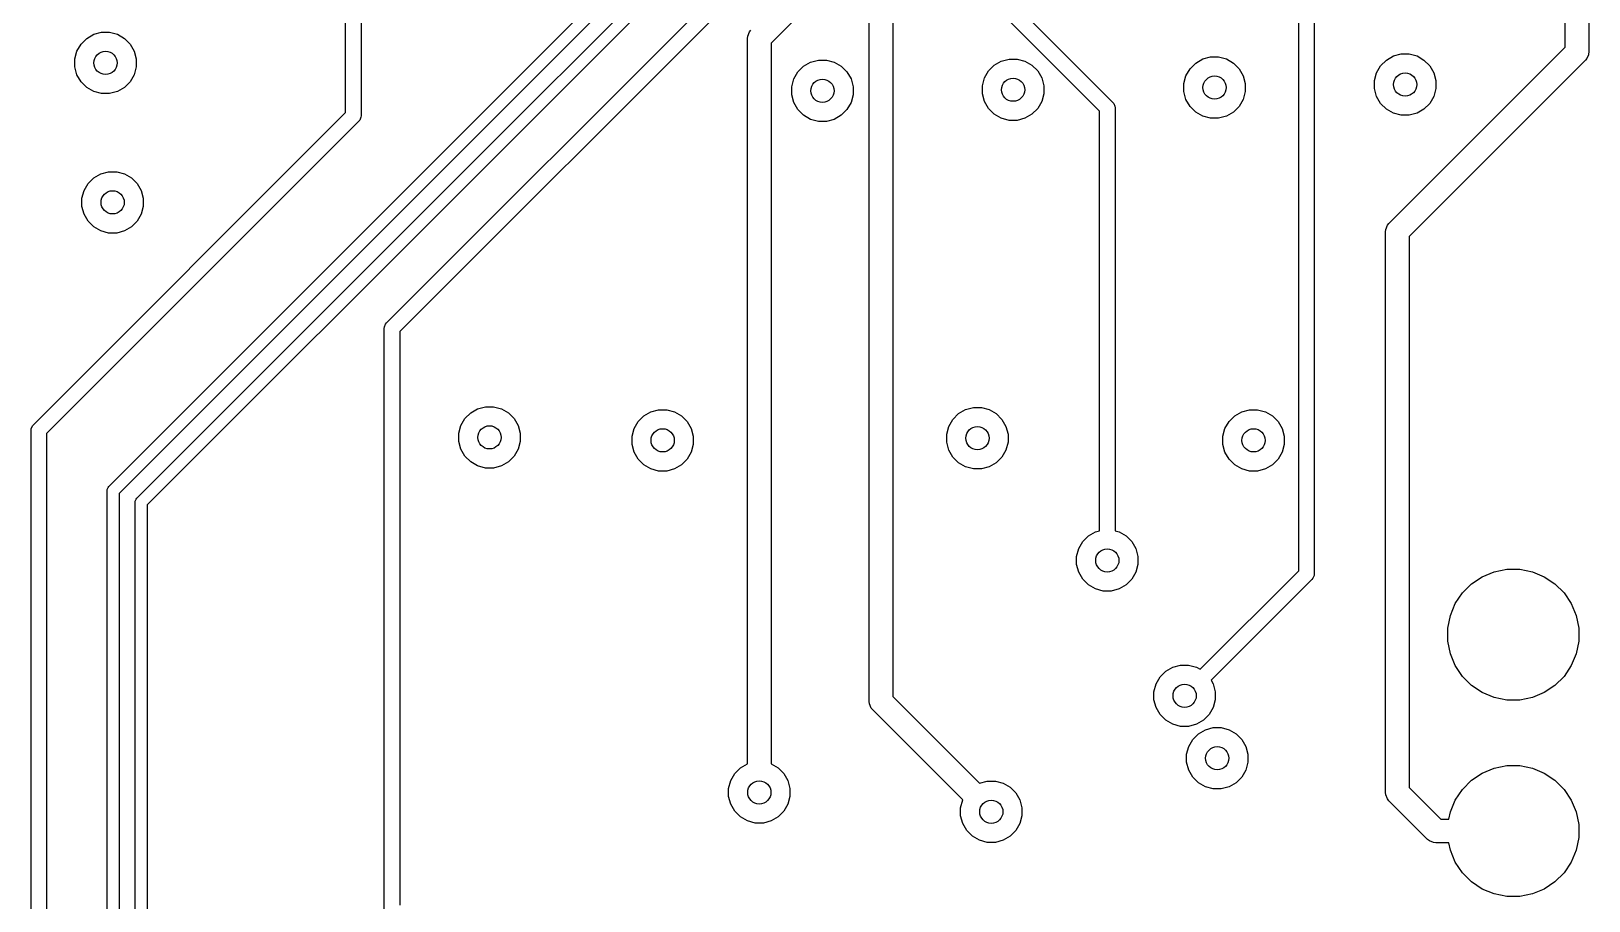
# Model space of a CAD drawing. Extents: x 0.98 to 8.13, y -3.46 to -0.83.
# Drawn here: x 4.364 to 5.157, y -2.841 to -2.398 of the extents above; entities that cross this region are included whole.
import ezdxf

# ---------------------------------------------------------------- set-up
doc = ezdxf.new("R2010")
doc.units = 0
doc.header["$MEASUREMENT"] = 0
doc.layers.add('BLACK', color=7, linetype='CONTINUOUS')

msp = doc.modelspace()

# ---------------------------------------------------------------- linework, layer by layer
at = {"layer": 'BLACK', "linetype": 'CONTINUOUS'}
for p, q in [((4.52362, -2.43931), (4.52362, -2.14567)), ((4.5315, -2.1473), (4.5315, -2.44094)), ((4.58222, -2.45055), (4.80276, -2.23001)), ((4.80808, -2.23351), (4.58663, -2.45496)), ((4.59228, -2.46062), (4.81699, -2.23591)), ((4.82231, -2.2394), (4.59669, -2.46502)), ((4.79026, -2.73917), (4.79026, -2.31988)), ((4.80226, -2.31988), (4.80226, -2.73669)), ((5.14459, -2.40598), (5.14459, -2.31988)), ((5.15659, -2.31988), (5.15659, -2.40846)), ((4.54446, -2.54643), (4.75031, -2.34058)), ((4.75588, -2.34614), (4.55118, -2.55084)), ((5.00886, -2.67258), (5.00886, -2.35118)), ((5.01673, -2.35118), (5.01673, -2.67421)), ((4.85925, -2.37917), (4.9142, -2.43412)), ((4.75773, -2.38658), (4.74025, -2.40406)), ((4.90748, -2.43853), (4.85253, -2.38358)), ((4.3889, -2.40445), (4.39181, -2.40154)), ((4.39181, -2.40154), (4.39537, -2.39949)), ((4.39537, -2.39949), (4.39934, -2.39842)), ((4.39934, -2.39842), (4.40345, -2.39842)), ((4.40345, -2.39842), (4.40742, -2.39949)), ((4.40742, -2.39949), (4.41098, -2.40154)), ((4.41098, -2.40154), (4.41389, -2.40445)), ((4.72825, -2.40157), (4.72837, -2.4004)), ((4.72825, -2.77088), (4.72825, -2.40157)), ((4.72837, -2.4004), (4.72926, -2.39824)), ((4.72926, -2.39824), (4.73001, -2.39733)), ((4.38578, -2.41198), (4.38684, -2.40801)), ((4.38684, -2.40801), (4.3889, -2.40445)), ((4.41389, -2.40445), (4.41594, -2.40801)), ((4.41594, -2.40801), (4.41701, -2.41198)), ((4.74025, -2.40406), (4.74025, -2.77088)), ((5.05349, -2.41257), (5.05705, -2.41052)), ((5.05481, -2.49576), (5.14459, -2.40598)), ((5.05705, -2.41052), (5.06102, -2.40945)), ((5.06102, -2.40945), (5.06513, -2.40945)), ((5.06513, -2.40945), (5.0691, -2.41052)), ((5.0691, -2.41052), (5.07266, -2.41257)), ((5.15635, -2.40994), (5.15558, -2.4118)), ((5.15648, -2.40964), (5.15635, -2.40994)), ((5.15659, -2.40846), (5.15648, -2.40964)), ((4.38578, -2.41609), (4.38578, -2.41198)), ((4.38684, -2.42006), (4.38578, -2.41609)), ((4.41701, -2.41609), (4.41594, -2.42006)), ((4.41701, -2.41198), (4.41701, -2.41609)), ((4.75184, -2.42219), (4.75389, -2.41863)), ((4.75389, -2.41863), (4.7568, -2.41573)), ((4.7568, -2.41573), (4.76036, -2.41367)), ((4.76036, -2.41367), (4.76433, -2.41261)), ((4.76433, -2.41261), (4.76844, -2.41261)), ((4.76844, -2.41261), (4.77241, -2.41367)), ((4.77241, -2.41367), (4.77597, -2.41573)), ((4.77597, -2.41573), (4.77888, -2.41863)), ((4.77888, -2.41863), (4.78093, -2.42219)), ((4.84892, -2.42166), (4.85098, -2.4181)), ((4.85098, -2.4181), (4.85389, -2.41519)), ((4.85389, -2.41519), (4.85745, -2.41314)), ((4.85745, -2.41314), (4.86142, -2.41207)), ((4.86142, -2.41207), (4.86553, -2.41207)), ((4.86553, -2.41207), (4.8695, -2.41314)), ((4.8695, -2.41314), (4.87306, -2.41519)), ((4.87306, -2.41519), (4.87597, -2.4181)), ((4.87597, -2.4181), (4.87802, -2.42166)), ((4.95148, -2.42056), (4.95354, -2.417)), ((4.95354, -2.417), (4.95644, -2.41409)), ((4.95644, -2.41409), (4.96, -2.41203)), ((4.96, -2.41203), (4.96397, -2.41097)), ((4.96397, -2.41097), (4.96809, -2.41097)), ((4.96809, -2.41097), (4.97206, -2.41203)), ((4.97206, -2.41203), (4.97562, -2.41409)), ((4.97562, -2.41409), (4.97852, -2.417)), ((4.97852, -2.417), (4.98058, -2.42056)), ((5.04852, -2.41904), (5.05058, -2.41548)), ((5.05058, -2.41548), (5.05349, -2.41257)), ((5.15483, -2.41271), (5.06506, -2.50249)), ((5.07266, -2.41257), (5.07557, -2.41548)), ((5.07557, -2.41548), (5.07762, -2.41904)), ((5.15558, -2.4118), (5.15483, -2.41271)), ((4.3889, -2.42362), (4.38684, -2.42006)), ((4.39181, -2.42653), (4.3889, -2.42362)), ((4.39537, -2.42859), (4.39181, -2.42653)), ((4.41098, -2.42653), (4.40742, -2.42859)), ((4.41389, -2.42362), (4.41098, -2.42653)), ((4.41594, -2.42006), (4.41389, -2.42362)), ((4.75077, -2.42616), (4.75184, -2.42219)), ((4.75077, -2.43027), (4.75077, -2.42616)), ((4.78093, -2.42219), (4.782, -2.42616)), ((4.782, -2.42616), (4.782, -2.43027)), ((4.84786, -2.42563), (4.84892, -2.42166)), ((4.84786, -2.42974), (4.84786, -2.42563)), ((4.87802, -2.42166), (4.87909, -2.42563)), ((4.87909, -2.42563), (4.87909, -2.42974)), ((4.95042, -2.42453), (4.95148, -2.42056)), ((4.95042, -2.42864), (4.95042, -2.42453)), ((4.98058, -2.42056), (4.98164, -2.42453)), ((4.98164, -2.42453), (4.98164, -2.42864)), ((5.04746, -2.42301), (5.04852, -2.41904)), ((5.04746, -2.42712), (5.04746, -2.42301)), ((5.07762, -2.41904), (5.07869, -2.42301)), ((5.07869, -2.42301), (5.07869, -2.42712)), ((4.39934, -2.42965), (4.39537, -2.42859)), ((4.40345, -2.42965), (4.39934, -2.42965)), ((4.40742, -2.42859), (4.40345, -2.42965)), ((4.75184, -2.43425), (4.75077, -2.43027)), ((4.75389, -2.43781), (4.75184, -2.43425)), ((4.78093, -2.43425), (4.77888, -2.43781)), ((4.782, -2.43027), (4.78093, -2.43425)), ((4.84892, -2.43371), (4.84786, -2.42974)), ((4.85098, -2.43727), (4.84892, -2.43371)), ((4.87802, -2.43371), (4.87597, -2.43727)), ((4.87909, -2.42974), (4.87802, -2.43371)), ((4.9142, -2.43412), (4.91469, -2.43472)), ((4.91469, -2.43472), (4.91469, -2.43472)), ((4.91469, -2.43472), (4.91528, -2.43613)), ((4.95148, -2.43261), (4.95042, -2.42864)), ((4.95354, -2.43617), (4.95148, -2.43261)), ((4.98058, -2.43261), (4.97852, -2.43617)), ((4.98164, -2.42864), (4.98058, -2.43261)), ((5.04852, -2.43109), (5.04746, -2.42712)), ((5.05058, -2.43465), (5.04852, -2.43109)), ((5.05349, -2.43756), (5.05058, -2.43465)), ((5.07557, -2.43465), (5.07266, -2.43756)), ((5.07762, -2.43109), (5.07557, -2.43465)), ((5.07869, -2.42712), (5.07762, -2.43109)), ((4.36467, -2.59827), (4.52362, -2.43931)), ((4.53142, -2.44171), (4.53083, -2.44313)), ((4.5315, -2.44094), (4.53142, -2.44171)), ((4.7568, -2.44071), (4.75389, -2.43781)), ((4.76036, -2.44277), (4.7568, -2.44071)), ((4.77597, -2.44071), (4.77241, -2.44277)), ((4.77888, -2.43781), (4.77597, -2.44071)), ((4.85389, -2.44018), (4.85098, -2.43727)), ((4.85745, -2.44223), (4.85389, -2.44018)), ((4.86142, -2.4433), (4.85745, -2.44223)), ((4.8695, -2.44223), (4.86553, -2.4433)), ((4.87306, -2.44018), (4.8695, -2.44223)), ((4.87597, -2.43727), (4.87306, -2.44018)), ((4.90748, -2.65221), (4.90748, -2.43853)), ((4.91528, -2.43613), (4.91535, -2.4369)), ((4.91535, -2.4369), (4.91535, -2.65221)), ((4.95644, -2.43908), (4.95354, -2.43617)), ((4.96, -2.44113), (4.95644, -2.43908)), ((4.96397, -2.4422), (4.96, -2.44113)), ((4.96809, -2.4422), (4.96397, -2.4422)), ((4.97206, -2.44113), (4.96809, -2.4422)), ((4.97562, -2.43908), (4.97206, -2.44113)), ((4.97852, -2.43617), (4.97562, -2.43908)), ((5.05705, -2.43962), (5.05349, -2.43756)), ((5.06102, -2.44068), (5.05705, -2.43962)), ((5.06513, -2.44068), (5.06102, -2.44068)), ((5.0691, -2.43962), (5.06513, -2.44068)), ((5.07266, -2.43756), (5.0691, -2.43962)), ((4.53034, -2.44373), (4.37139, -2.60268)), ((4.40308, -2.62969), (4.58222, -2.45055)), ((4.53083, -2.44313), (4.53034, -2.44373)), ((4.76433, -2.44383), (4.76036, -2.44277)), ((4.76844, -2.44383), (4.76433, -2.44383)), ((4.77241, -2.44277), (4.76844, -2.44383)), ((4.86553, -2.4433), (4.86142, -2.4433)), ((4.58663, -2.45496), (4.4084, -2.63319)), ((4.41731, -2.63559), (4.59228, -2.46062)), ((4.59669, -2.46502), (4.42263, -2.63908)), ((4.39251, -2.47544), (4.39541, -2.47254)), ((4.39541, -2.47254), (4.39897, -2.47048)), ((4.39897, -2.47048), (4.40295, -2.46942)), ((4.40295, -2.46942), (4.40706, -2.46942)), ((4.40706, -2.46942), (4.41103, -2.47048)), ((4.41103, -2.47048), (4.41459, -2.47254)), ((4.41459, -2.47254), (4.4175, -2.47544)), ((4.38939, -2.48297), (4.39045, -2.479)), ((4.39045, -2.479), (4.39251, -2.47544)), ((4.4175, -2.47544), (4.41955, -2.479)), ((4.41955, -2.479), (4.42061, -2.48297)), ((4.38939, -2.48708), (4.38939, -2.48297)), ((4.39045, -2.49106), (4.38939, -2.48708)), ((4.42061, -2.48708), (4.41955, -2.49106)), ((4.42061, -2.48297), (4.42061, -2.48708)), ((4.39251, -2.49462), (4.39045, -2.49106)), ((4.39541, -2.49752), (4.39251, -2.49462)), ((4.39897, -2.49958), (4.39541, -2.49752)), ((4.41459, -2.49752), (4.41103, -2.49958)), ((4.4175, -2.49462), (4.41459, -2.49752)), ((4.41955, -2.49106), (4.4175, -2.49462)), ((5.05317, -2.49883), (5.05407, -2.49667)), ((5.05407, -2.49667), (5.05481, -2.49576)), ((4.40295, -2.50064), (4.39897, -2.49958)), ((4.40706, -2.50064), (4.40295, -2.50064)), ((4.41103, -2.49958), (4.40706, -2.50064)), ((5.05306, -2.5), (5.05317, -2.49883)), ((5.05306, -2.78543), (5.05306, -2.5)), ((5.06506, -2.50249), (5.06506, -2.78295)), ((4.54331, -2.54921), (4.54338, -2.54844)), ((4.54331, -2.84571), (4.54331, -2.54921)), ((4.54338, -2.54844), (4.54397, -2.54703)), ((4.54397, -2.54703), (4.54446, -2.54643)), ((4.55118, -2.55084), (4.55118, -2.84286)), ((4.58439, -2.59509), (4.58729, -2.59218)), ((4.58729, -2.59218), (4.59085, -2.59013)), ((4.59085, -2.59013), (4.59483, -2.58907)), ((4.59483, -2.58907), (4.59894, -2.58907)), ((4.59894, -2.58907), (4.60291, -2.59013)), ((4.60291, -2.59013), (4.60647, -2.59218)), ((4.60647, -2.59218), (4.60938, -2.59509)), ((4.67545, -2.5937), (4.67901, -2.59165)), ((4.67901, -2.59165), (4.68298, -2.59058)), ((4.68298, -2.59058), (4.68709, -2.59058)), ((4.68709, -2.59058), (4.69107, -2.59165)), ((4.69107, -2.59165), (4.69463, -2.5937)), ((4.83278, -2.59551), (4.83569, -2.5926)), ((4.83569, -2.5926), (4.83925, -2.59054)), ((4.83925, -2.59054), (4.84322, -2.58948)), ((4.84322, -2.58948), (4.84733, -2.58948)), ((4.84733, -2.58948), (4.8513, -2.59054)), ((4.8513, -2.59054), (4.85486, -2.5926)), ((4.85486, -2.5926), (4.85777, -2.59551)), ((4.97629, -2.5937), (4.97985, -2.59165)), ((4.97985, -2.59165), (4.98382, -2.59058)), ((4.98382, -2.59058), (4.98794, -2.59058)), ((4.98794, -2.59058), (4.99191, -2.59165)), ((4.99191, -2.59165), (4.99547, -2.5937)), ((4.36352, -2.60105), (4.36359, -2.60028)), ((4.36352, -2.86226), (4.36352, -2.60105)), ((4.36359, -2.60028), (4.36418, -2.59886)), ((4.36418, -2.59886), (4.36467, -2.59827)), ((4.58127, -2.60262), (4.58233, -2.59865)), ((4.58233, -2.59865), (4.58439, -2.59509)), ((4.60938, -2.59509), (4.61143, -2.59865)), ((4.61143, -2.59865), (4.61249, -2.60262)), ((4.66943, -2.60414), (4.67049, -2.60017)), ((4.67049, -2.60017), (4.67255, -2.59661)), ((4.67255, -2.59661), (4.67545, -2.5937)), ((4.69463, -2.5937), (4.69753, -2.59661)), ((4.69753, -2.59661), (4.69959, -2.60017)), ((4.69959, -2.60017), (4.70065, -2.60414)), ((4.82966, -2.60304), (4.83073, -2.59907)), ((4.83073, -2.59907), (4.83278, -2.59551)), ((4.85777, -2.59551), (4.85983, -2.59907)), ((4.85983, -2.59907), (4.86089, -2.60304)), ((4.97027, -2.60414), (4.97133, -2.60017)), ((4.97133, -2.60017), (4.97339, -2.59661)), ((4.97339, -2.59661), (4.97629, -2.5937)), ((4.99547, -2.5937), (4.99837, -2.59661)), ((4.99837, -2.59661), (5.00043, -2.60017)), ((5.00043, -2.60017), (5.00149, -2.60414)), ((4.37139, -2.60268), (4.37139, -2.86226)), ((4.58127, -2.60673), (4.58127, -2.60262)), ((4.58233, -2.6107), (4.58127, -2.60673)), ((4.61249, -2.60673), (4.61143, -2.6107)), ((4.61249, -2.60262), (4.61249, -2.60673)), ((4.66943, -2.60825), (4.66943, -2.60414)), ((4.67049, -2.61222), (4.66943, -2.60825)), ((4.70065, -2.60825), (4.69959, -2.61222)), ((4.70065, -2.60414), (4.70065, -2.60825)), ((4.82966, -2.60715), (4.82966, -2.60304)), ((4.83073, -2.61112), (4.82966, -2.60715)), ((4.86089, -2.60715), (4.85983, -2.61112)), ((4.86089, -2.60304), (4.86089, -2.60715)), ((4.97027, -2.60825), (4.97027, -2.60414)), ((4.97133, -2.61222), (4.97027, -2.60825)), ((5.00149, -2.60825), (5.00043, -2.61222)), ((5.00149, -2.60414), (5.00149, -2.60825)), ((4.58439, -2.61427), (4.58233, -2.6107)), ((4.58729, -2.61717), (4.58439, -2.61427)), ((4.60938, -2.61427), (4.60647, -2.61717)), ((4.61143, -2.6107), (4.60938, -2.61427)), ((4.67255, -2.61578), (4.67049, -2.61222)), ((4.67545, -2.61869), (4.67255, -2.61578)), ((4.69753, -2.61578), (4.69463, -2.61869)), ((4.69959, -2.61222), (4.69753, -2.61578)), ((4.83278, -2.61468), (4.83073, -2.61112)), ((4.83569, -2.61759), (4.83278, -2.61468)), ((4.85777, -2.61468), (4.85486, -2.61759)), ((4.85983, -2.61112), (4.85777, -2.61468)), ((4.97339, -2.61578), (4.97133, -2.61222)), ((4.97629, -2.61869), (4.97339, -2.61578)), ((4.99837, -2.61578), (4.99547, -2.61869)), ((5.00043, -2.61222), (4.99837, -2.61578)), ((4.59085, -2.61923), (4.58729, -2.61717)), ((4.59483, -2.62029), (4.59085, -2.61923)), ((4.59894, -2.62029), (4.59483, -2.62029)), ((4.60291, -2.61923), (4.59894, -2.62029)), ((4.60647, -2.61717), (4.60291, -2.61923)), ((4.67901, -2.62074), (4.67545, -2.61869)), ((4.68298, -2.62181), (4.67901, -2.62074)), ((4.68709, -2.62181), (4.68298, -2.62181)), ((4.69107, -2.62074), (4.68709, -2.62181)), ((4.69463, -2.61869), (4.69107, -2.62074)), ((4.83925, -2.61964), (4.83569, -2.61759)), ((4.84322, -2.62071), (4.83925, -2.61964)), ((4.84733, -2.62071), (4.84322, -2.62071)), ((4.8513, -2.61964), (4.84733, -2.62071)), ((4.85486, -2.61759), (4.8513, -2.61964)), ((4.97985, -2.62074), (4.97629, -2.61869)), ((4.98382, -2.62181), (4.97985, -2.62074)), ((4.98794, -2.62181), (4.98382, -2.62181)), ((4.99191, -2.62074), (4.98794, -2.62181)), ((4.99547, -2.61869), (4.99191, -2.62074)), ((4.40217, -2.6319), (4.40223, -2.63129)), ((4.40217, -2.71341), (4.40217, -2.6319)), ((4.40223, -2.63129), (4.4027, -2.63016)), ((4.4027, -2.63016), (4.40308, -2.62969)), ((4.4084, -2.63319), (4.4084, -2.71341)), ((4.4164, -2.63779), (4.41646, -2.63718)), ((4.4164, -2.71341), (4.4164, -2.63779)), ((4.41646, -2.63718), (4.41693, -2.63606)), ((4.41693, -2.63606), (4.41731, -2.63559)), ((4.42263, -2.63908), (4.42263, -2.71341)), ((4.89892, -2.65774), (4.90183, -2.65483)), ((4.90183, -2.65483), (4.90539, -2.65277)), ((4.90539, -2.65277), (4.90748, -2.65221)), ((4.91535, -2.65221), (4.91744, -2.65277)), ((4.91744, -2.65277), (4.921, -2.65483)), ((4.921, -2.65483), (4.92391, -2.65774)), ((4.8958, -2.66527), (4.89687, -2.6613)), ((4.89687, -2.6613), (4.89892, -2.65774)), ((4.92391, -2.65774), (4.92597, -2.6613)), ((4.92597, -2.6613), (4.92703, -2.66527)), ((4.8958, -2.66938), (4.8958, -2.66527)), ((4.89687, -2.67335), (4.8958, -2.66938)), ((4.92703, -2.66938), (4.92597, -2.67335)), ((4.92703, -2.66527), (4.92703, -2.66938)), ((4.95869, -2.72275), (5.00886, -2.67258)), ((5.1084, -2.67309), (5.11483, -2.67181)), ((5.11483, -2.67181), (5.12139, -2.67181)), ((5.12139, -2.67181), (5.12782, -2.67309)), ((4.89892, -2.67691), (4.89687, -2.67335)), ((4.90183, -2.67982), (4.89892, -2.67691)), ((4.90539, -2.68187), (4.90183, -2.67982)), ((4.921, -2.67982), (4.91744, -2.68187)), ((4.92391, -2.67691), (4.921, -2.67982)), ((4.92597, -2.67335), (4.92391, -2.67691)), ((5.01558, -2.677), (4.96426, -2.72832)), ((5.01607, -2.6764), (5.01558, -2.677)), ((5.0164, -2.67561), (5.01607, -2.6764)), ((5.01666, -2.67498), (5.0164, -2.67561)), ((5.01673, -2.67421), (5.01666, -2.67498)), ((5.09224, -2.68389), (5.09688, -2.67925)), ((5.09688, -2.67925), (5.10234, -2.67561)), ((5.10234, -2.67561), (5.1084, -2.67309)), ((5.12782, -2.67309), (5.13389, -2.67561)), ((5.13389, -2.67561), (5.13934, -2.67925)), ((5.13934, -2.67925), (5.14398, -2.68389)), ((4.90936, -2.68294), (4.90539, -2.68187)), ((4.91347, -2.68294), (4.90936, -2.68294)), ((4.91744, -2.68187), (4.91347, -2.68294)), ((5.0886, -2.68934), (5.09224, -2.68389)), ((5.14398, -2.68389), (5.14762, -2.68934)), ((5.08481, -2.70184), (5.08609, -2.6954)), ((5.08609, -2.6954), (5.0886, -2.68934)), ((5.14762, -2.68934), (5.15013, -2.6954)), ((5.15013, -2.6954), (5.15141, -2.70184)), ((5.08481, -2.7084), (5.08481, -2.70184)), ((5.15141, -2.70184), (5.15141, -2.7084)), ((5.08609, -2.71483), (5.08481, -2.7084)), ((5.15141, -2.7084), (5.15013, -2.71483)), ((4.40217, -2.71386), (4.40217, -2.71341)), ((4.40217, -2.93178), (4.40217, -2.71386)), ((4.4084, -2.71341), (4.4084, -2.71386)), ((4.4084, -2.71386), (4.4084, -2.93307)), ((4.4164, -2.71386), (4.4164, -2.71341)), ((4.4164, -2.93307), (4.4164, -2.71386)), ((4.42263, -2.71341), (4.42263, -2.71386)), ((4.42263, -2.71386), (4.42263, -2.93178)), ((5.0886, -2.72089), (5.08609, -2.71483)), ((5.15013, -2.71483), (5.14762, -2.72089)), ((4.93624, -2.73019), (4.93829, -2.72663)), ((4.93829, -2.72663), (4.9412, -2.72373)), ((4.9412, -2.72373), (4.94476, -2.72167)), ((4.94476, -2.72167), (4.94873, -2.72061)), ((4.94873, -2.72061), (4.95284, -2.72061)), ((4.95284, -2.72061), (4.95681, -2.72167)), ((4.95681, -2.72167), (4.95869, -2.72275)), ((5.09224, -2.72635), (5.0886, -2.72089)), ((5.09688, -2.73099), (5.09224, -2.72635)), ((5.14398, -2.72635), (5.13934, -2.73099)), ((5.14762, -2.72089), (5.14398, -2.72635)), ((4.93517, -2.73416), (4.93624, -2.73019)), ((4.93517, -2.73828), (4.93517, -2.73416)), ((4.96426, -2.72832), (4.96534, -2.73019)), ((4.96534, -2.73019), (4.9664, -2.73416)), ((4.9664, -2.73416), (4.9664, -2.73828)), ((5.10234, -2.73463), (5.09688, -2.73099)), ((5.1084, -2.73714), (5.10234, -2.73463)), ((5.13389, -2.73463), (5.12782, -2.73714)), ((5.13934, -2.73099), (5.13389, -2.73463)), ((4.79038, -2.74034), (4.79026, -2.73917)), ((4.79127, -2.74251), (4.79038, -2.74034)), ((4.79202, -2.74342), (4.79127, -2.74251)), ((4.83783, -2.78923), (4.79202, -2.74342)), ((4.80226, -2.73669), (4.84631, -2.78074)), ((4.93624, -2.74225), (4.93517, -2.73828)), ((4.93829, -2.74581), (4.93624, -2.74225)), ((4.96534, -2.74225), (4.96328, -2.74581)), ((4.9664, -2.73828), (4.96534, -2.74225)), ((5.11483, -2.73842), (5.1084, -2.73714)), ((5.12139, -2.73842), (5.11483, -2.73842)), ((5.12782, -2.73714), (5.12139, -2.73842)), ((4.9412, -2.74871), (4.93829, -2.74581)), ((4.94476, -2.75077), (4.9412, -2.74871)), ((4.94873, -2.75183), (4.94476, -2.75077)), ((4.95284, -2.75183), (4.94873, -2.75183)), ((4.95681, -2.75077), (4.95284, -2.75183)), ((4.96037, -2.74871), (4.95681, -2.75077)), ((4.96328, -2.74581), (4.96037, -2.74871)), ((4.95286, -2.76202), (4.95492, -2.75846)), ((4.95492, -2.75846), (4.95783, -2.75555)), ((4.95783, -2.75555), (4.96139, -2.7535)), ((4.96139, -2.7535), (4.96536, -2.75243)), ((4.96536, -2.75243), (4.96947, -2.75243)), ((4.96947, -2.75243), (4.97344, -2.7535)), ((4.97344, -2.7535), (4.977, -2.75555)), ((4.977, -2.75555), (4.97991, -2.75846)), ((4.97991, -2.75846), (4.98196, -2.76202)), ((4.9518, -2.76599), (4.95286, -2.76202)), ((4.9518, -2.7701), (4.9518, -2.76599)), ((4.98196, -2.76202), (4.98303, -2.76599)), ((4.98303, -2.76599), (4.98303, -2.7701)), ((4.72176, -2.77585), (4.72467, -2.77294)), ((4.72467, -2.77294), (4.72823, -2.77088)), ((4.72823, -2.77088), (4.72825, -2.77088)), ((4.74025, -2.77088), (4.74028, -2.77088)), ((4.74028, -2.77088), (4.74384, -2.77294)), ((4.74384, -2.77294), (4.74675, -2.77585)), ((4.95286, -2.77407), (4.9518, -2.7701)), ((4.95492, -2.77763), (4.95286, -2.77407)), ((4.98196, -2.77407), (4.97991, -2.77763)), ((4.98303, -2.7701), (4.98196, -2.77407)), ((5.09688, -2.77925), (5.10234, -2.77561)), ((5.10234, -2.77561), (5.1084, -2.77309)), ((5.1084, -2.77309), (5.11483, -2.77181)), ((5.11483, -2.77181), (5.12139, -2.77181)), ((5.12139, -2.77181), (5.12782, -2.77309)), ((5.12782, -2.77309), (5.13389, -2.77561)), ((5.13389, -2.77561), (5.13934, -2.77925)), ((4.71864, -2.78338), (4.7197, -2.77941)), ((4.71864, -2.78749), (4.71864, -2.78338)), ((4.7197, -2.77941), (4.72176, -2.77585)), ((4.74675, -2.77585), (4.7488, -2.77941)), ((4.7488, -2.77941), (4.74987, -2.78338)), ((4.74987, -2.78338), (4.74987, -2.78749)), ((4.84631, -2.78074), (4.84634, -2.78073)), ((4.84634, -2.78073), (4.85031, -2.77966)), ((4.85031, -2.77966), (4.85442, -2.77966)), ((4.85442, -2.77966), (4.85839, -2.78073)), ((4.85839, -2.78073), (4.86195, -2.78278)), ((4.86195, -2.78278), (4.86486, -2.78569)), ((4.95783, -2.78054), (4.95492, -2.77763)), ((4.96139, -2.78259), (4.95783, -2.78054)), ((4.96536, -2.78366), (4.96139, -2.78259)), ((4.96947, -2.78366), (4.96536, -2.78366)), ((4.97344, -2.78259), (4.96947, -2.78366)), ((4.977, -2.78054), (4.97344, -2.78259)), ((4.97991, -2.77763), (4.977, -2.78054)), ((5.06506, -2.78295), (5.08123, -2.79912)), ((5.09224, -2.78389), (5.09688, -2.77925)), ((5.13934, -2.77925), (5.14398, -2.78389)), ((4.7197, -2.79146), (4.71864, -2.78749)), ((4.72176, -2.79502), (4.7197, -2.79146)), ((4.7488, -2.79146), (4.74675, -2.79502)), ((4.74987, -2.78749), (4.7488, -2.79146)), ((4.83675, -2.79322), (4.83781, -2.78925)), ((4.83781, -2.78925), (4.83783, -2.78923)), ((4.86486, -2.78569), (4.86691, -2.78925)), ((4.86691, -2.78925), (4.86798, -2.79322)), ((5.05317, -2.7866), (5.05306, -2.78543)), ((5.05407, -2.78877), (5.05317, -2.7866)), ((5.05481, -2.78968), (5.05407, -2.78877)), ((5.0745, -2.80936), (5.05481, -2.78968)), ((5.08609, -2.7954), (5.0886, -2.78934)), ((5.0886, -2.78934), (5.09224, -2.78389)), ((5.14398, -2.78389), (5.14762, -2.78934)), ((5.14762, -2.78934), (5.15013, -2.7954)), ((4.72467, -2.79793), (4.72176, -2.79502)), ((4.72823, -2.79998), (4.72467, -2.79793)), ((4.74384, -2.79793), (4.74028, -2.79998)), ((4.74675, -2.79502), (4.74384, -2.79793)), ((4.83675, -2.79733), (4.83675, -2.79322)), ((4.83781, -2.8013), (4.83675, -2.79733)), ((4.86798, -2.79733), (4.86691, -2.8013)), ((4.86798, -2.79322), (4.86798, -2.79733)), ((5.08123, -2.79912), (5.08535, -2.79912)), ((5.08535, -2.79912), (5.08609, -2.7954)), ((5.15013, -2.7954), (5.15141, -2.80184)), ((4.7322, -2.80105), (4.72823, -2.79998)), ((4.73631, -2.80105), (4.7322, -2.80105)), ((4.74028, -2.79998), (4.73631, -2.80105)), ((4.83987, -2.80486), (4.83781, -2.8013)), ((4.84278, -2.80777), (4.83987, -2.80486)), ((4.86486, -2.80486), (4.86195, -2.80777)), ((4.86691, -2.8013), (4.86486, -2.80486)), ((5.15141, -2.80184), (5.15141, -2.8084)), ((4.84634, -2.80982), (4.84278, -2.80777)), ((4.85031, -2.81089), (4.84634, -2.80982)), ((4.85442, -2.81089), (4.85031, -2.81089)), ((4.85839, -2.80982), (4.85442, -2.81089)), ((4.86195, -2.80777), (4.85839, -2.80982)), ((5.07541, -2.81011), (5.0745, -2.80936)), ((5.07757, -2.811), (5.07541, -2.81011)), ((5.07874, -2.81112), (5.07757, -2.811)), ((5.08535, -2.81112), (5.07874, -2.81112)), ((5.08609, -2.81483), (5.08535, -2.81112)), ((5.0886, -2.82089), (5.08609, -2.81483)), ((5.15013, -2.81483), (5.14762, -2.82089)), ((5.15141, -2.8084), (5.15013, -2.81483)), ((5.09224, -2.82635), (5.0886, -2.82089)), ((5.14762, -2.82089), (5.14398, -2.82635)), ((5.09688, -2.83099), (5.09224, -2.82635)), ((5.10234, -2.83463), (5.09688, -2.83099)), ((5.13934, -2.83099), (5.13389, -2.83463)), ((5.14398, -2.82635), (5.13934, -2.83099)), ((5.1084, -2.83714), (5.10234, -2.83463)), ((5.11483, -2.83842), (5.1084, -2.83714)), ((5.12139, -2.83842), (5.11483, -2.83842)), ((5.12782, -2.83714), (5.12139, -2.83842)), ((5.13389, -2.83463), (5.12782, -2.83714))]:
    msp.add_line(p, q, dxfattribs=at)
at = {"layer": 'BLACK'}
for centre in [(4.40139, -2.41404), (4.76638, -2.42822), (4.86347, -2.42769), (4.96603, -2.42658), (5.06307, -2.42507), (4.405, -2.48503), (4.59688, -2.60468), (4.68504, -2.60619), (4.84528, -2.60509), (4.98588, -2.60619), (4.91142, -2.66732), (4.95079, -2.73622), (4.96741, -2.76805), (4.73425, -2.78543), (4.85236, -2.79528)]:
    msp.add_circle(centre, 0.00591, dxfattribs=at)

doc.saveas('drawing.dxf')
